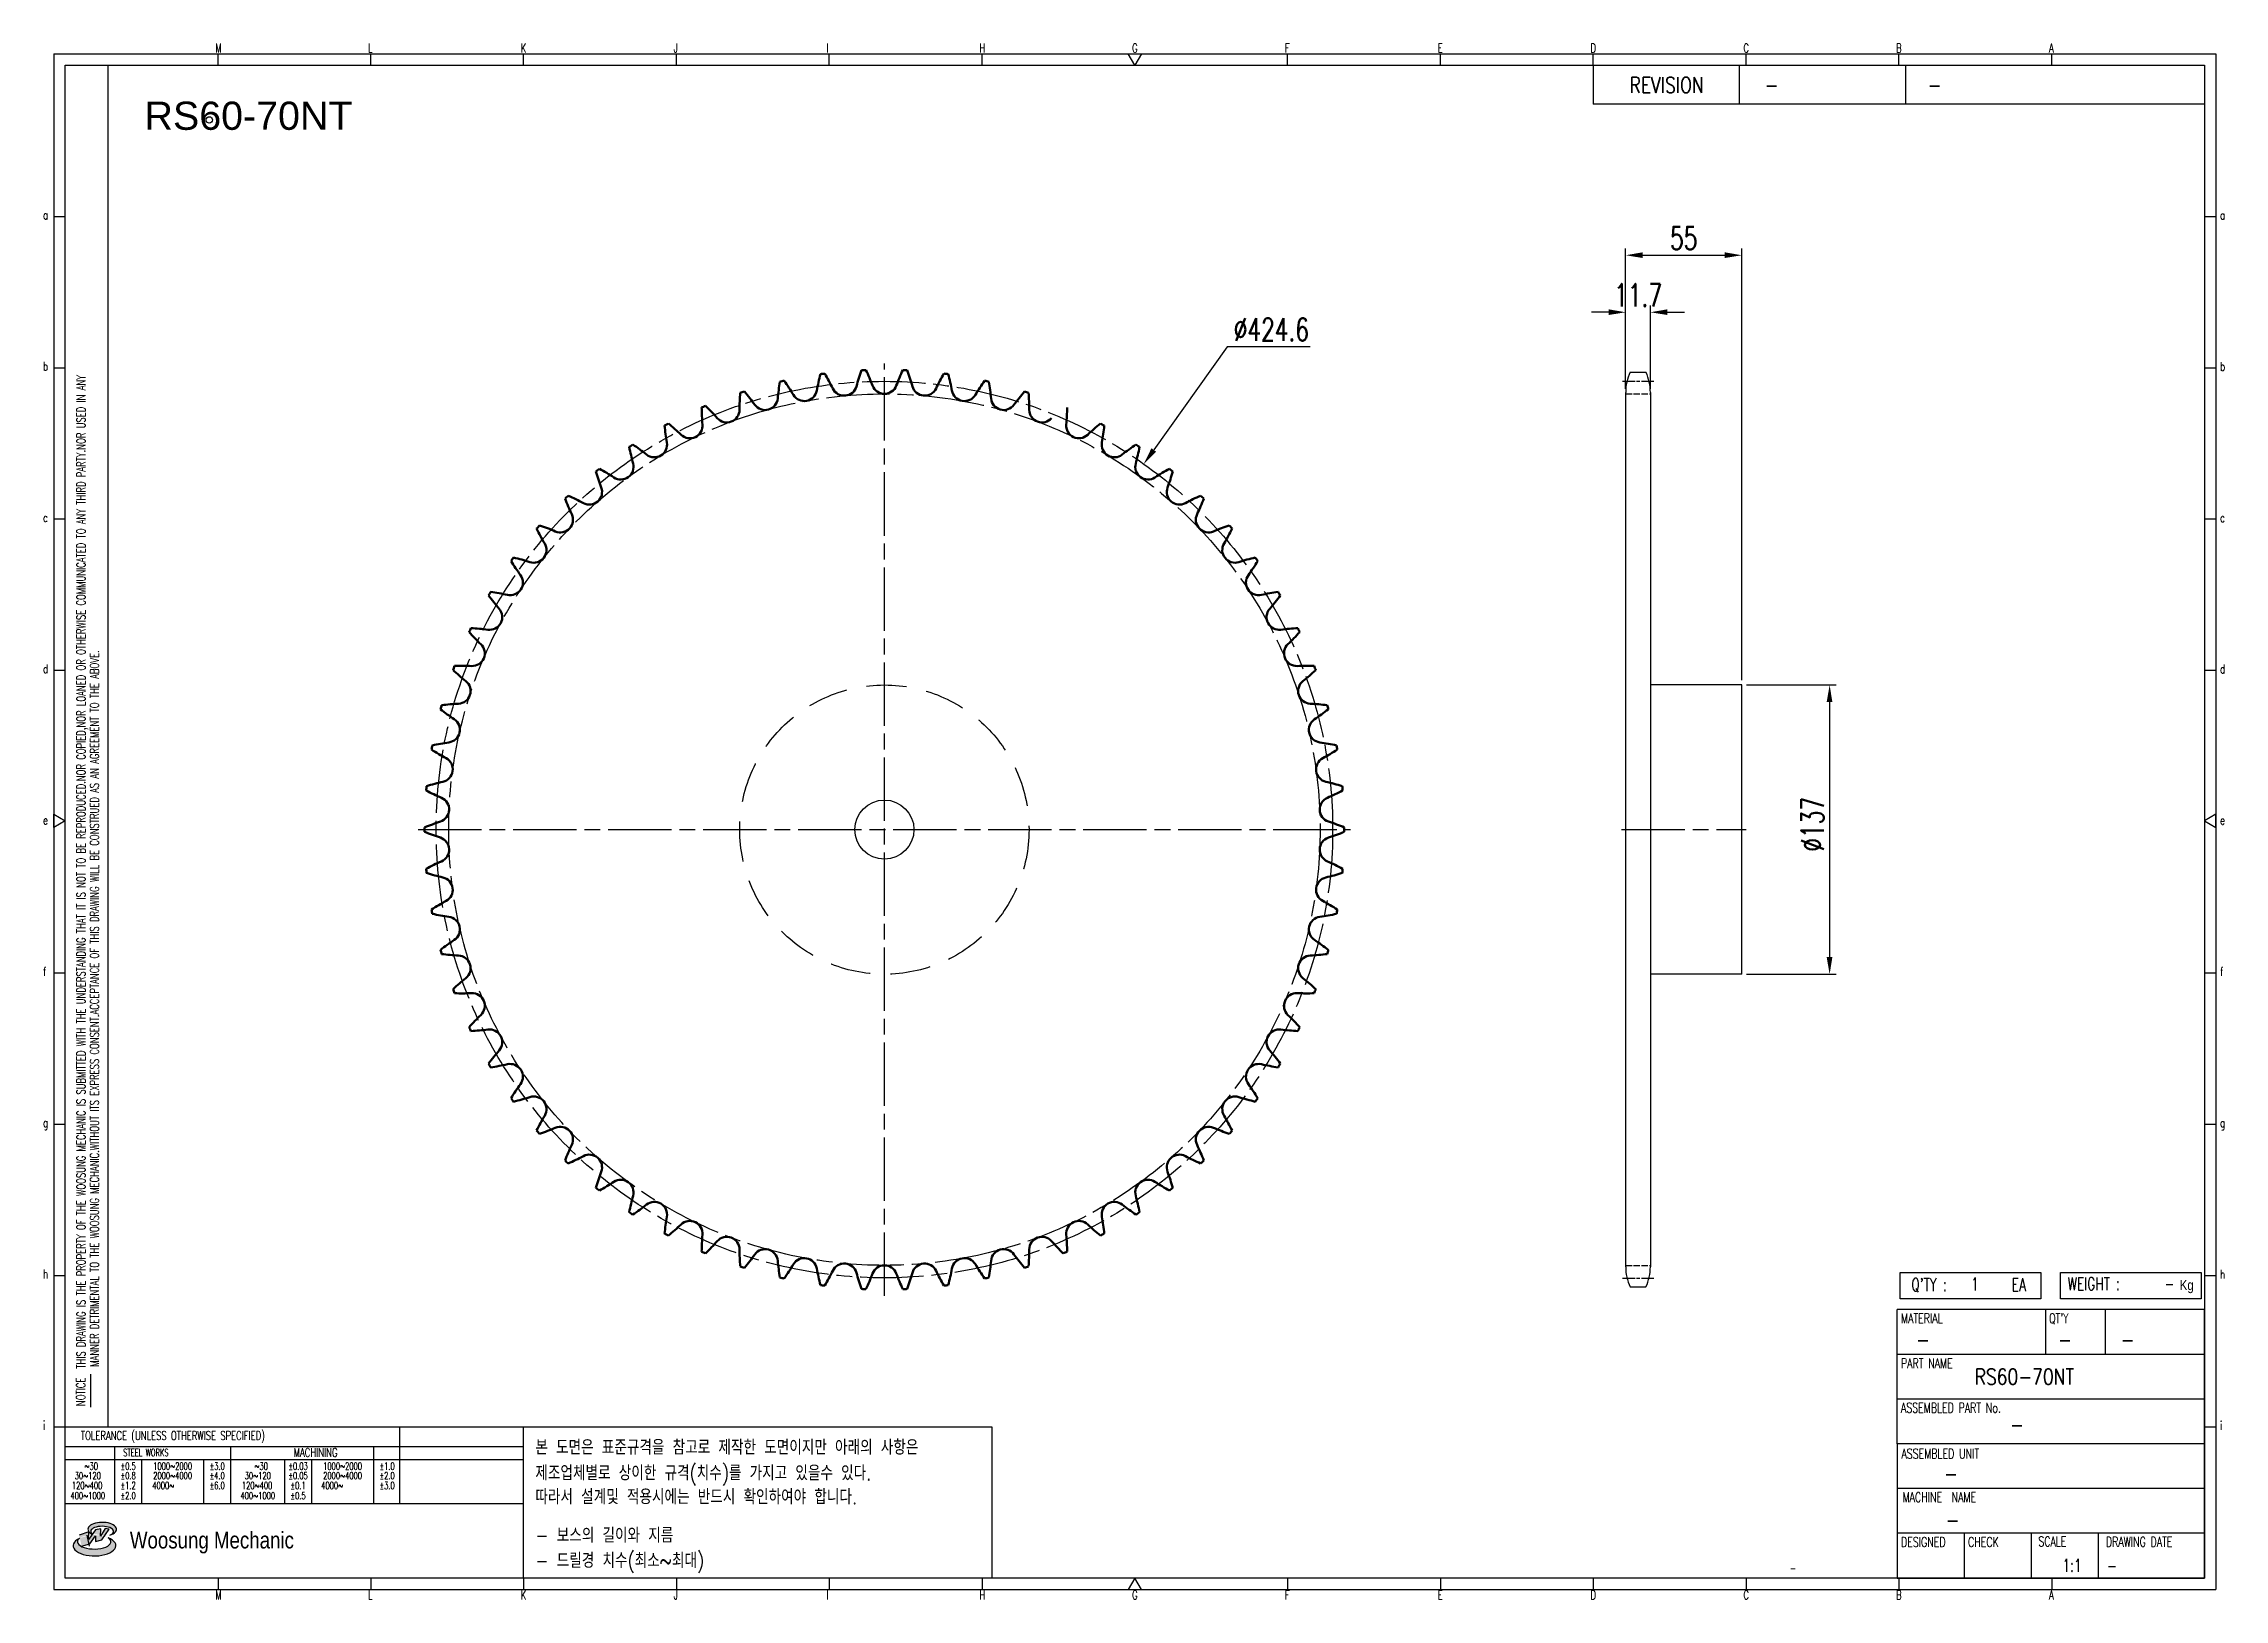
# Model space of a CAD drawing. Header units: millimetres. Extents: x 24038 to 25071, y 27 to 764.
import ezdxf
from ezdxf.enums import TextEntityAlignment as Align

# ---------------------------------------------------------------- set-up
doc = ezdxf.new("R2010")
doc.units = ezdxf.units.MM
for name, pattern in [('AM_ISO02W050', [7.5, 6, -1.5]), ('AM_ISO02W050x2', [3.75, 3, -0.75]), ('AM_ISO08W050', [18, 12, -1.5, 3, -1.5]), ('AM_ISO08W050x2', [9, 6, -0.75, 1.5, -0.75]), ('HIDDEN', [9.525, 6.35, -3.175])]:
    doc.linetypes.add(name, pattern=pattern)
for name, color, linetype, lineweight in [('AM_0N', 7, 'Continuous', 50), ('AM_3N', 6, 'AM_ISO02W050', 25), ('AM_7', 4, 'AM_ISO08W050', 25), ('AM_7N', 4, 'AM_ISO08W050', 25)]:
    doc.layers.add(name, color=color, linetype=linetype, lineweight=lineweight)
for name, color, linetype in [('HL', 2, 'HIDDEN'), ('S-DIM', 7, 'Continuous'), ('TITLE', 7, 'Continuous'), ('도면레이아웃', 7, 'Continuous')]:
    doc.layers.add(name, color=color, linetype=linetype)
doc.styles.add('HAN', font='ROMANS.shx', dxfattribs={"width": 0.7, "bigfont": 'whgtxt.shx'})
doc.styles.add('HKD_ST2', font='romans.shx', dxfattribs={"width": 0.7, "height": 4, "bigfont": '@extfont2.shx'})
doc.styles.add('HSG', font='SIMPLEX.shx', dxfattribs={"width": 0.7, "bigfont": 'HSG.shx'})
doc.styles.add('ROMANS', font='romans.shx', dxfattribs={"width": 0.7, "bigfont": 'whgtxt.shx'})
doc.styles.add('SLDTEXTSTYLE4', font='arial.ttf', dxfattribs={"width": 0.8})
doc.styles.get("Standard").update_dxf_attribs({"font": 'arial.ttf'})
doc.dimstyles.new('APP23', dxfattribs={"dimscale": 4.5, "dimtxt": 2.4, "dimasz": 1.8, "dimexe": 0.7, "dimexo": 0.5, "dimgap": 0.6, "dimtad": 1, "dimtoh": 1, "dimdec": 1, "dimrnd": 0.01, "dimzin": 9, "dimdsep": 46, "dimtxsty": 'HSG', "dimcen": 0, "dimclrd": 1, "dimclre": 1, "dimclrt": 256, "dimazin": 2, "dimtp": 1, "dimtm": 1, "dimtfac": 0.5, "dimtdec": 1, "dimtix": 1, "dimtofl": 0, "dimtmove": 0, "dimatfit": 3, "dimfxl": 0, "dimtvp": 1, "dimtolj": 2, "dimlwd": -1, "dimlwe": -1, "dimarcsym": 0})

# ---------------------------------------------------------------- blocks, each defined once
blk = doc.blocks.new('SUYWSHJH')
at = {"layer": '도면레이아웃'}
h = blk.add_hatch(color=10, dxfattribs=at)
h.paths.add_polyline_path([(1.544, 35.177), (1.554, 34.966), (1.779, 35.034), (2.054, 35.422), (1.908, 35.446), (1.728, 35.167), (1.741, 35.439), (1.547, 35.405), (1.292, 35.041), (1.295, 35.33), (0.943, 35.208), (1.03, 34.8), (1.336, 34.885)])
edge = h.paths.add_edge_path()
edge.add_ellipse((1.795, 35.421), major_axis=(-0.53, 0), ratio=0.487785, start_angle=122.36065, end_angle=403.39574)
edge.add_line((1.411, 35.244), (1.419, 35.261))
edge.add_ellipse((1.798, 35.344), major_axis=(-0.423, 0), ratio=0.444396, start_angle=131.58977, end_angle=386.19408, ccw=False)
edge = h.paths.add_edge_path()
edge.add_ellipse((1.512, 34.815), major_axis=(-0.793, 0), ratio=0.480113, start_angle=314.67633, end_angle=590.85213)
edge.add_ellipse((1.501, 34.958), major_axis=(-0.62, 0), ratio=0.43311, start_angle=331.7024, end_angle=574.42495, ccw=False)
for p, q in [((0, 90.118), (80.15, 90.118)), ((0, 90.118), (0, 33.191)), ((6.089, 89.693), (6.089, 90.118)), ((11.753, 89.693), (11.753, 90.118)), ((17.418, 89.693), (17.418, 90.118)), ((23.082, 89.693), (23.082, 90.118)), ((28.746, 89.693), (28.746, 90.118)), ((34.411, 89.693), (34.411, 90.118)), ((45.739, 89.693), (45.739, 90.118)), ((51.404, 89.693), (51.404, 90.118)), ((57.068, 89.693), (57.068, 90.118)), ((62.732, 89.693), (62.732, 90.118)), ((68.397, 89.693), (68.397, 90.118)), ((74.061, 89.693), (74.061, 90.118)), ((80.15, 90.118), (80.15, 33.191)), ((0, 84.085), (0.425, 84.085)), ((79.725, 84.085), (80.15, 84.085)), ((0, 78.478), (0.425, 78.478)), ((79.725, 78.478), (80.15, 78.478)), ((0, 72.87), (0.425, 72.87)), ((79.725, 72.87), (80.15, 72.87)), ((0, 67.262), (0.425, 67.262)), ((79.725, 67.262), (80.15, 67.262)), ((0, 56.047), (0.425, 56.047)), ((79.725, 56.047), (80.15, 56.047)), ((0, 50.439), (0.425, 50.439)), ((79.725, 50.439), (80.15, 50.439)), ((0, 44.832), (0.425, 44.832)), ((79.725, 44.832), (80.15, 44.832)), ((1.377, 39.947), (1.377, 41.174)), ((0, 39.224), (0.425, 39.224)), ((79.725, 39.224), (80.15, 39.224)), ((0, 33.191), (80.15, 33.191)), ((6.089, 33.616), (6.089, 33.191)), ((11.753, 33.616), (11.753, 33.191)), ((17.418, 33.616), (17.418, 33.191)), ((23.082, 33.616), (23.082, 33.191)), ((28.746, 33.616), (28.746, 33.191)), ((34.411, 33.616), (34.411, 33.191)), ((45.739, 33.616), (45.739, 33.191)), ((51.404, 33.616), (51.404, 33.191)), ((57.068, 33.616), (57.068, 33.191)), ((62.732, 33.616), (62.732, 33.191)), ((68.397, 33.616), (68.397, 33.191)), ((74.061, 33.616), (74.061, 33.191))]:
    blk.add_line(p, q)
at = {"color": 2}
for p, q in [((2.017, 39.224), (2.017, 89.693)), ((0.425, 39.224), (17.418, 39.224)), ((12.816, 39.224), (12.816, 36.382)), ((17.418, 33.616), (17.418, 39.224)), ((0.425, 38.487), (17.418, 38.487)), ((0.425, 38.012), (17.418, 38.012)), ((2.257, 38.487), (2.257, 36.382)), ((3.257, 38.012), (3.257, 36.382)), ((5.557, 38.012), (5.557, 36.382)), ((6.557, 38.5), (6.557, 36.382)), ((8.557, 38.012), (8.557, 36.382)), ((9.557, 38.026), (9.557, 36.382)), ((11.857, 38.487), (11.857, 36.382)), ((0.425, 36.382), (17.418, 36.382))]:
    blk.add_line(p, q, dxfattribs=at)
at = {"color": 6, "ltscale": 0.5}
for p, q in [((57.068, 89.693), (57.068, 88.246)), ((62.47, 89.693), (62.47, 88.246)), ((68.635, 89.693), (68.635, 88.246)), ((79.725, 88.246), (57.068, 88.246)), ((68.336, 38.59), (68.336, 43.563)), ((79.725, 43.563), (68.336, 43.563)), ((73.827, 43.563), (73.827, 41.905)), ((76.037, 43.563), (76.037, 41.905)), ((79.725, 38.59), (79.725, 43.563)), ((79.725, 41.905), (68.336, 41.905)), ((79.725, 40.248), (68.336, 40.248)), ((68.336, 38.59), (68.336, 33.616)), ((79.725, 38.59), (68.336, 38.59)), ((79.725, 33.616), (79.725, 38.59)), ((79.725, 36.932), (68.336, 36.932)), ((79.725, 35.274), (68.336, 35.274)), ((70.822, 33.616), (70.822, 35.274)), ((73.309, 33.616), (73.309, 35.274)), ((75.796, 33.616), (75.796, 35.274)), ((68.336, 33.616), (79.725, 33.616))]:
    blk.add_line(p, q, dxfattribs=at)
for points in [[(40.075, 89.693), (39.83, 90.118), (40.32, 90.118)], [(0.425, 89.693), (79.725, 89.693), (79.725, 33.616), (0.425, 33.616)], [(0.425, 61.679), (0, 61.433), (0, 61.924)], [(79.725, 61.679), (80.15, 61.433), (80.15, 61.924)], [(40.075, 33.616), (39.83, 33.191), (40.32, 33.191)]]:
    blk.add_lwpolyline(points, close=True)
at = {"layer": 'TITLE', "color": 20}
for p, q in [((68.449, 43.961), (68.449, 44.936)), ((68.449, 44.936), (73.654, 44.936)), ((73.654, 44.936), (73.654, 43.961)), ((74.39, 43.961), (74.39, 44.936)), ((74.39, 44.936), (79.595, 44.936)), ((79.595, 44.936), (79.595, 43.961)), ((73.654, 43.961), (68.449, 43.961)), ((79.595, 43.961), (74.39, 43.961))]:
    blk.add_line(p, q, dxfattribs=at)
at = {"layer": '도면레이아웃'}
for p, q in [((1.295, 35.33), (0.943, 35.208)), ((1.03, 34.8), (1.336, 34.885)), ((1.224, 35.208), (1.311, 34.8)), ((1.224, 35.208), (1.224, 35.208)), ((1.547, 35.405), (1.292, 35.041)), ((1.292, 35.041), (1.295, 35.33)), ((1.336, 34.885), (1.544, 35.177)), ((1.419, 35.261), (1.411, 35.244)), ((1.544, 35.177), (1.554, 34.966)), ((1.741, 35.439), (1.547, 35.405)), ((1.554, 34.966), (1.779, 35.034)), ((1.908, 35.446), (1.728, 35.167)), ((1.728, 35.167), (1.741, 35.439)), ((1.779, 35.034), (2.054, 35.422)), ((2.054, 35.422), (1.908, 35.446))]:
    blk.add_line(p, q, dxfattribs=at)
for centre, major_axis, ratio, start_param, end_param in [((1.795, 35.421), (-0.53, 0), 0.487785, 2.135596, 7.040584), ((1.512, 34.815), (-0.793, 0), 0.480113, 5.492138, 10.312315), ((1.501, 34.958), (-0.62, 0), 0.43311, 5.789299, 10.025607), ((1.798, 35.344), (-0.423, 0), 0.444396, 2.296675, 6.740358)]:
    blk.add_ellipse(centre, major_axis=major_axis, ratio=ratio, start_param=start_param, end_param=end_param, dxfattribs=at)
at = {"color": 4, "style": 'HKD_ST2', "width": 0.7}
for s, p in [('M', (5.988, 90.164)), ('L', (11.652, 90.164)), ('K', (17.316, 90.164)), ('J', (22.981, 90.164)), ('I', (28.645, 90.164)), ('H', (34.309, 90.164)), ('G', (39.974, 90.164)), ('F', (45.638, 90.164)), ('E', (51.302, 90.164)), ('D', (56.967, 90.164)), ('C', (62.631, 90.164)), ('B', (68.295, 90.164)), ('A', (73.96, 90.164)), ('a', (-0.395, 83.976)), ('a', (80.305, 83.97)), ('b', (-0.395, 78.368)), ('b', (80.305, 78.362)), ('c', (-0.395, 72.76)), ('c', (80.305, 72.754)), ('d', (-0.395, 67.153)), ('d', (80.305, 67.147)), ('e', (-0.395, 61.545)), ('e', (80.305, 61.539)), ('f', (-0.395, 55.937)), ('f', (80.305, 55.931)), ('g', (-0.395, 50.33)), ('g', (80.305, 50.324)), ('h', (-0.395, 44.722)), ('h', (80.305, 44.716)), ('i', (-0.395, 39.114)), ('i', (80.305, 39.108)), ('M', (5.988, 32.824)), ('L', (11.652, 32.824)), ('K', (17.316, 32.824)), ('J', (22.981, 32.824)), ('I', (28.645, 32.824)), ('H', (34.309, 32.824)), ('G', (39.974, 32.824)), ('F', (45.638, 32.824)), ('E', (51.302, 32.824)), ('D', (56.967, 32.824)), ('C', (62.631, 32.824)), ('B', (68.295, 32.824)), ('A', (73.96, 32.824))]:
    blk.add_text(s, height=0.326, dxfattribs=at).set_placement(p)
for s, height, style, width, p in [('REVISION', 0.5806, 'HAN', 0.8, (58.415, 88.664)), ('-', 0.581, 'HAN', 0.8, (63.426, 88.664)), ('-', 0.581, 'HAN', 0.8, (69.468, 88.664)), ("Q'TY : ", 0.4746, 'HKD_ST2', 0.7, (68.857, 44.253)), ('1', 0.475, 'HKD_ST2', 0.7, (71.071, 44.275)), ('EA', 0.4746, 'HKD_ST2', 0.7, (72.578, 44.253)), ('WEIGHT : ', 0.4746, 'HKD_ST2', 0.7, (74.65, 44.286)), ('-', 0.581, 'HAN', 0.8, (69.029, 42.157)), ('-', 0.581, 'HAN', 0.8, (74.289, 42.157)), ('-', 0.581, 'HAN', 0.8, (76.623, 42.157)), ('-', 0.581, 'HAN', 0.8, (72.515, 39.013)), ('-', 0.581, 'HAN', 0.8, (70.067, 37.189)), ('-', 0.581, 'HAN', 0.8, (70.126, 35.48)), ('1:1', 0.4746, 'HKD_ST2', 0.7, (74.458, 33.848)), ('-', 0.475, 'HKD_ST2', 0.7, (76.112, 33.837))]:
    blk.add_text(s, height=height, dxfattribs=dict(style=style, width=width)).set_placement(p)
at = {"color": 6, "style": 'HKD_ST2', "width": 0.7}
for s, p in [(' THIS DRAWING IS THE PROPERTY OF THE WOOSUNG MECHANIC IS SUBMITTED WITH THE UNDERSTANDING THAT IT IS NOT TO BE REPRODUCED.NOR COPIED,NOR LOANED OR OTHERWISE COMMUNICATED TO ANY THIRD PARTY.NOR USED IN ANY', (1.173, 41.217)), ('MANNER DETRIMENTAL TO THE WOOSUNG MECHANIC.WITHOUT ITS EXPRESS CONSENT.ACCEPTANCE OF THIS DRAWING WILL BE CONSTRUED AS AN AGREEMENT TO THE ABOVE.', (1.672, 41.447))]:
    blk.add_text(s, height=0.326266, rotation=90, dxfattribs=at).set_placement(p)
at = {"style": 'HKD_ST2', "width": 0.7}
blk.add_text('-', height=0.475, dxfattribs=at).set_placement((78.613, 44.286), align=Align.RIGHT)
at = {"color": 4, "style": 'HKD_ST2', "width": 0.7}
for s, height, p in [('MATERIAL', 0.3651, (68.474, 43.425)), ("QT'Y", 0.3651, (73.965, 43.425)), ('PART NAME', 0.3651, (68.474, 41.756)), ('ASSEMBLED PART No.', 0.36511, (68.474, 40.109)), ('ASSEMBLED UNIT', 0.36511, (68.49, 38.408)), ('MACHINE  NAME', 0.36511, (68.532, 36.794)), ('DESIGNED', 0.3651, (68.474, 35.136)), ('CHECK', 0.3651, (70.961, 35.136)), ('SCALE', 0.3651, (73.566, 35.153)), ('DRAWING DATE', 0.36511, (76.071, 35.141))]:
    blk.add_text(s, height=height, dxfattribs=at).set_placement(p, align=Align.TOP_LEFT)
at = {"style": 'HKD_ST2', "width": 0.7}
blk.add_text('NOTICE', height=0.3263, rotation=90, dxfattribs=at).set_placement((1.163, 39.988))
for s, height, style, width, p in [('TOLERANCE (UNLESS OTHERWISE SPECIFIED)', 0.32627, 'HKD_ST2', 0.7, (4.417, 38.896)), ('-', 0.326, 'ROMANS', 0.65, (64.469, 33.975))]:
    blk.add_text(s, height=height, dxfattribs=dict(style=style, width=width)).set_placement(p, align=Align.MIDDLE_CENTER)
at = {"color": 4, "style": 'HKD_ST2', "width": 0.7}
for s, height, p in [('STEEL WORKS', 0.26101, (3.416, 38.268)), ('MACHINING', 0.3263, (9.707, 38.27)), ('%%P0.5', 0.261, (2.757, 37.762)), ('%%P0.8', 0.261, (2.757, 37.411)), ('%%P3.0', 0.261, (6.057, 37.762)), ('%%P4.0', 0.261, (6.057, 37.411)), ('%%P0.03', 0.261, (9.057, 37.762)), ('%%P0.05', 0.261, (9.057, 37.411)), ('%%P1.0', 0.261, (12.357, 37.762)), ('%%P2.0', 0.261, (12.357, 37.411)), ('%%P1.2', 0.261, (2.757, 37.045)), ('%%P2.0', 0.261, (2.757, 36.67)), ('%%P6.0', 0.261, (6.057, 37.045)), ('%%P0.1', 0.261, (9.057, 37.045)), ('%%P0.5', 0.261, (9.057, 36.67)), ('%%P3.0', 0.261, (12.357, 37.045))]:
    blk.add_text(s, height=height, dxfattribs=at).set_placement(p, align=Align.MIDDLE)
for s, height, p in [('30%%126120', 0.261, (1.263, 37.411)), ('%%12630', 0.261, (1.389, 37.762)), ('2000%%1264000', 0.26101, (4.407, 37.411)), ('1000%%1262000', 0.26101, (4.407, 37.762)), ('30%%126120', 0.261, (7.563, 37.411)), ('%%12630', 0.261, (7.689, 37.762)), ('2000%%1264000', 0.26101, (10.707, 37.411)), ('1000%%1262000', 0.26101, (10.707, 37.762)), ('400%%1261000', 0.26101, (1.263, 36.67)), ('120%%126400', 0.26101, (1.237, 37.045)), ('4000%%126', 0.261, (4.061, 37.045)), ('400%%1261000', 0.26101, (7.563, 36.67)), ('120%%126400', 0.26101, (7.537, 37.045)), ('4000%%126', 0.261, (10.321, 37.045))]:
    blk.add_text(s, height=height, dxfattribs=at).set_placement(p, align=Align.MIDDLE_CENTER)
at = {"color": 1, "style": 'SLDTEXTSTYLE4', "width": 0.8}
blk.add_text('Woosung Mechanic', height=0.61957, dxfattribs=at).set_placement((2.822, 34.711))
at = {"layer": 'TITLE', "width": 0.8}
blk.add_text('Kg', height=0.3789, dxfattribs=at).set_placement((78.807, 44.286))
blk = doc.blocks.new('*D2')
at = {"layer": 'Defpoints', "color": 0, "transparency": 16777216}
for p in [(24799, 636.5), (24787.3, 597.9), (24799, 597.9)]:
    blk.add_point(p, dxfattribs=at)
at = {"layer": 'S-DIM', "color": 1, "transparency": 16777216}
for p, q in [((24779.2, 636.5), (24771.1, 636.5)), ((24787.3, 600.2), (24787.3, 639.7)), ((24799, 600.2), (24799, 639.7)), ((24807.1, 636.5), (24815.2, 636.5))]:
    blk.add_line(p, q, dxfattribs=at)
for points in [[(24779.2, 637.9), (24779.2, 635.2), (24787.3, 636.5)], [(24807.1, 637.9), (24807.1, 635.2), (24799, 636.5)]]:
    blk.add_solid(points, dxfattribs=at)
at = {"layer": 'S-DIM', "transparency": 16777216, "insert": (24793.2, 644.6), "char_height": 10.8, "attachment_point": 5, "style": 'HSG'}
blk.add_mtext('\\A2;11.7', dxfattribs=at)
blk = doc.blocks.new('*D3')
at = {"layer": 'Defpoints', "color": 0, "transparency": 16777216}
for p in [(24842.3, 663.5), (24787.3, 597.9), (24842.3, 460)]:
    blk.add_point(p, dxfattribs=at)
at = {"layer": 'S-DIM', "color": 1, "transparency": 16777216}
for p, q in [((24787.3, 600.2), (24787.3, 666.7)), ((24795.4, 663.5), (24834.2, 663.5)), ((24842.3, 462.3), (24842.3, 666.7))]:
    blk.add_line(p, q, dxfattribs=at)
for points in [[(24795.4, 664.9), (24795.4, 662.2), (24787.3, 663.5)], [(24834.2, 664.9), (24834.2, 662.2), (24842.3, 663.5)]]:
    blk.add_solid(points, dxfattribs=at)
at = {"layer": 'S-DIM', "transparency": 16777216, "insert": (24814.8, 671.6), "char_height": 10.8, "attachment_point": 5, "style": 'HSG'}
blk.add_mtext('\\A2;55', dxfattribs=at)
blk = doc.blocks.new('*D4')
at = {"layer": 'Defpoints', "color": 0, "transparency": 16777216}
for p in [(24842.3, 460), (24842.3, 323), (24883.9, 323)]:
    blk.add_point(p, dxfattribs=at)
at = {"layer": 'S-DIM', "color": 1, "transparency": 16777216}
for p, q in [((24844.6, 460), (24887, 460)), ((24883.9, 451.9), (24883.9, 331.1)), ((24844.6, 323), (24887, 323))]:
    blk.add_line(p, q, dxfattribs=at)
for points in [[(24882.5, 451.9), (24885.2, 451.9), (24883.9, 460)], [(24882.5, 331.1), (24885.2, 331.1), (24883.9, 323)]]:
    blk.add_solid(points, dxfattribs=at)
at = {"layer": 'S-DIM', "transparency": 16777216, "insert": (24875.8, 394), "char_height": 10.8, "attachment_point": 5, "rotation": 90, "style": 'HSG'}
blk.add_mtext('\\A2;%%c137', dxfattribs=at)
blk = doc.blocks.new('*D5')
at = {"layer": 'Defpoints', "color": 0, "transparency": 16777216}
for p in [(24559.1, 564.7), (24313.4, 218.3)]:
    blk.add_point(p, dxfattribs=at)
at = {"layer": 'S-DIM', "color": 1, "transparency": 16777216}
for p, q in [((24598.5, 620.2), (24563.8, 571.3)), ((24637.9, 620.2), (24598.5, 620.2))]:
    blk.add_line(p, q, dxfattribs=at)
blk.add_solid([(24562.7, 572.1), (24564.9, 570.5), (24559.1, 564.7)], dxfattribs=at)
at = {"layer": 'S-DIM', "transparency": 16777216, "insert": (24619.5, 628.3), "char_height": 10.8, "attachment_point": 5, "style": 'HSG'}
blk.add_mtext('\\A2;∅424.6', dxfattribs=at)

msp = doc.modelspace()

# ---------------------------------------------------------------- linework, layer by layer
for p, q in [((24789.39, 608.08), (24796.92, 608.08)), ((24787.31, 184.43), (24787.31, 598.58)), ((24799.01, 598.58), (24799.01, 184.43)), ((24842.31, 460), (24799.01, 460)), ((24842.31, 323), (24842.31, 460)), ((24842.31, 323), (24799.01, 323)), ((24789.39, 174.93), (24796.92, 174.93))]:
    msp.add_line(p, q)
at = {"color": 4}
msp.add_lwpolyline([(24265.38, 108.73), (24487.18, 108.73), (24487.18, 37.08), (24265.38, 37.08)], close=True, dxfattribs=at)
for centre, radius in [((24116.51, 727.56), 1.54), ((24436.24, 391.5), 14)]:
    msp.add_circle(centre, radius)
for centre, start, end in [((24810.01, 598.58), 155.25994, 180), ((24776.31, 598.58), 0, 24.74006), ((24810.01, 184.43), 180, 204.74006), ((24776.31, 184.43), 335.25994, 0)]:
    msp.add_arc(centre, 22.7, start, end)
at = {"layer": 'AM_0N'}
for centre, radius, start, end in [((24488.21, 586.32), 102.9, 170.32077, 174.78571), ((24436.24, 391.5), 217.81, 102.58673, 103.12755), ((24304.89, 544.48), 102.9, 30.92857, 35.39351), ((24398.32, 600.46), 6.01, 210.92857, 349.64286), ((24505.47, 580.87), 102.9, 165.17792, 169.64286), ((24436.24, 391.5), 217.81, 97.44388, 97.9847), ((24319.14, 555.63), 102.9, 25.78571, 30.25066), ((24417.21, 603.01), 6.01, 205.78571, 344.5), ((24522.16, 573.91), 102.9, 160.03506, 164.5), ((24436.24, 391.5), 217.81, 92.30102, 92.84184), ((24334.32, 565.47), 102.9, 20.64286, 25.1078), ((24436.24, 603.87), 6.01, 200.64286, 339.35714), ((24538.17, 565.47), 102.9, 154.8922, 159.35714), ((24436.24, 391.5), 217.81, 87.15816, 87.69898), ((24350.32, 573.91), 102.9, 15.5, 19.96494), ((24455.28, 603.01), 6.01, 195.5, 334.21429), ((24553.35, 555.63), 102.9, 149.74934, 154.21429), ((24436.24, 391.5), 217.81, 82.0153, 82.55612), ((24367.02, 580.87), 102.9, 10.35714, 14.82208), ((24474.16, 600.46), 6.01, 190.35714, 329.07143), ((24567.59, 544.48), 102.9, 144.60649, 149.07143), ((24436.24, 391.5), 217.81, 76.87245, 77.41327), ((24384.27, 586.32), 102.9, 5.21429, 9.67923), ((24436.24, 391.5), 217.81, 112.87245, 113.41327), ((24452.59, 592.47), 102.9, 180.60649, 185.07143), ((24279.69, 518.56), 102.9, 41.21429, 45.67923), ((24361.62, 590.33), 6.01, 221.21429, 359.92857), ((24470.54, 590.19), 102.9, 175.46363, 179.92857), ((24436.24, 391.5), 217.81, 107.72959, 108.27041), ((24291.71, 532.09), 102.9, 36.07143, 40.53637), ((24379.75, 596.22), 6.01, 216.07143, 354.78571), ((24492.74, 596.22), 6.01, 185.21429, 323.92857), ((24580.78, 532.09), 102.9, 139.46363, 143.92857), ((24436.24, 391.5), 217.81, 71.72959, 72.27041), ((24401.95, 590.19), 102.9, 0.07143, 4.53637), ((24510.86, 590.33), 6.01, 180.07143, 318.78571), ((24419.89, 592.47), 102.9, 354.92857, 359.39351), ((24436.24, 391.5), 217.81, 118.0153, 118.55612), ((24434.51, 593.12), 102.9, 185.74934, 190.21429), ((24268.93, 504.02), 102.9, 46.35714, 50.82208), ((24344.1, 582.84), 6.01, 226.35714, 5.07143), ((24528.38, 582.84), 6.01, 174.92857, 313.64286), ((24603.55, 504.02), 102.9, 129.17792, 133.64286), ((24436.24, 391.5), 217.81, 61.44388, 61.9847), ((24437.97, 593.12), 102.9, 349.78571, 354.25066), ((24436.24, 391.5), 217.81, 123.15816, 123.69898), ((24416.45, 592.16), 102.9, 190.8922, 195.35714), ((24259.52, 488.57), 102.9, 51.5, 55.96494), ((24327.32, 573.81), 6.01, 231.5, 10.21429), ((24545.16, 573.81), 6.01, 169.78571, 308.5), ((24612.97, 488.57), 102.9, 124.03506, 128.5), ((24456.04, 592.16), 102.9, 344.64286, 349.1078), ((24436.24, 391.5), 217.81, 56.30102, 56.84184), ((24436.24, 391.5), 217.81, 128.30102, 128.84184), ((24398.54, 589.57), 102.9, 196.03506, 200.5), ((24251.53, 472.34), 102.9, 56.64286, 61.1078), ((24311.42, 563.31), 6.01, 236.64286, 15.35714), ((24561.07, 563.31), 6.01, 164.64286, 303.35714), ((24620.96, 472.34), 102.9, 118.8922, 123.35714), ((24473.95, 589.57), 102.9, 339.5, 343.96494), ((24436.24, 391.5), 217.81, 51.15816, 51.69898), ((24436.24, 391.5), 217.81, 133.44388, 133.9847), ((24380.94, 585.4), 102.9, 201.17792, 205.64286), ((24245.03, 455.45), 102.9, 61.78571, 66.25066), ((24296.52, 551.43), 6.01, 241.78571, 20.5), ((24575.97, 551.43), 6.01, 159.5, 298.21429), ((24627.46, 455.45), 102.9, 113.74934, 118.21429), ((24491.55, 585.4), 102.9, 334.35714, 338.82208), ((24436.24, 391.5), 217.81, 46.0153, 46.55612), ((24282.75, 538.26), 6.01, 246.92857, 25.64286), ((24589.74, 538.26), 6.01, 154.35714, 293.07143), ((24270.21, 523.91), 6.01, 252.07143, 30.78571), ((24436.24, 391.5), 217.81, 138.58673, 139.12755), ((24363.78, 579.66), 102.9, 206.32077, 210.78571), ((24240.07, 438.06), 102.9, 66.92857, 71.39351), ((24632.42, 438.06), 102.9, 108.60649, 113.07143), ((24602.28, 523.91), 6.01, 149.21429, 287.92857), ((24508.71, 579.66), 102.9, 329.21429, 333.67923), ((24436.24, 391.5), 217.81, 40.87245, 41.41327), ((24436.24, 391.5), 217.81, 143.72959, 144.27041), ((24347.21, 572.41), 102.9, 211.46363, 215.92857), ((24236.68, 420.28), 102.9, 72.07143, 76.53637), ((24635.8, 420.28), 102.9, 103.46363, 107.92857), ((24525.28, 572.41), 102.9, 324.07143, 328.53637), ((24436.24, 391.5), 217.81, 35.72959, 36.27041), ((24259.01, 508.5), 6.01, 257.21429, 35.92857), ((24613.48, 508.5), 6.01, 144.07143, 282.78571), ((24249.24, 492.14), 6.01, 262.35714, 41.07143), ((24436.24, 391.5), 217.81, 148.87245, 149.41327), ((24331.35, 563.7), 102.9, 216.60649, 221.07143), ((24234.91, 402.28), 102.9, 77.21429, 81.67923), ((24637.58, 402.28), 102.9, 98.32077, 102.78571), ((24623.25, 492.14), 6.01, 138.92857, 277.64286), ((24541.14, 563.7), 102.9, 318.92857, 323.39351), ((24436.24, 391.5), 217.81, 30.58673, 31.12755), ((24436.24, 391.5), 217.81, 154.0153, 154.55612), ((24234.75, 384.19), 102.9, 82.35714, 86.82208), ((24637.74, 384.19), 102.9, 93.17792, 97.64286), ((24436.24, 391.5), 217.81, 25.44388, 25.9847), ((24316.33, 553.6), 102.9, 221.74934, 226.21429), ((24240.97, 474.97), 6.01, 267.5, 46.21429), ((24631.52, 474.97), 6.01, 133.78571, 272.5), ((24556.15, 553.6), 102.9, 313.78571, 318.25066), ((24436.24, 391.5), 217.81, 159.15816, 159.69898), ((24302.29, 542.2), 102.9, 226.8922, 231.35714), ((24236.22, 366.16), 102.9, 87.5, 91.96494), ((24636.27, 366.16), 102.9, 88.03506, 92.5), ((24570.2, 542.2), 102.9, 308.64286, 313.1078), ((24436.24, 391.5), 217.81, 20.30102, 20.84184), ((24234.27, 457.13), 6.01, 272.64286, 51.35714), ((24638.21, 457.13), 6.01, 128.64286, 267.35714), ((24436.24, 391.5), 217.81, 164.30102, 164.84184), ((24289.32, 529.58), 102.9, 232.03506, 236.5), ((24239.3, 348.33), 102.9, 92.64286, 97.1078), ((24633.19, 348.33), 102.9, 82.8922, 87.35714), ((24583.17, 529.58), 102.9, 303.5, 307.96494), ((24436.24, 391.5), 217.81, 15.15816, 15.69898), ((24229.2, 438.76), 6.01, 277.78571, 56.5), ((24643.28, 438.76), 6.01, 123.5, 262.21429), ((24436.24, 391.5), 217.81, 169.44388, 169.9847), ((24277.53, 515.86), 102.9, 237.17792, 241.64286), ((24243.96, 330.85), 102.9, 97.78571, 102.25066), ((24225.8, 420.01), 6.01, 282.92857, 61.64286), ((24646.68, 420.01), 6.01, 118.35714, 257.07143), ((24628.53, 330.85), 102.9, 77.74934, 82.21429), ((24594.95, 515.86), 102.9, 298.35714, 302.82208), ((24436.24, 391.5), 217.81, 10.0153, 10.55612), ((24250.17, 313.86), 102.9, 102.92857, 107.39351), ((24622.32, 313.86), 102.9, 72.60649, 77.07143), ((24436.24, 391.5), 217.81, 174.58673, 175.12755), ((24267.02, 501.13), 102.9, 242.32077, 246.78571), ((24224.09, 401.03), 6.01, 288.07143, 66.78571), ((24648.39, 401.03), 6.01, 113.21429, 251.92857), ((24605.46, 501.13), 102.9, 293.21429, 297.67923), ((24436.24, 391.5), 217.81, 4.87245, 5.41327), ((24257.88, 297.49), 102.9, 108.07143, 112.53637), ((24436.24, 391.5), 217.81, 179.72959, 180.27041), ((24614.61, 297.49), 102.9, 67.46363, 71.92857), ((24436.24, 391.5), 217.81, 359.72959, 0.27041), ((24257.88, 485.52), 102.9, 247.46363, 251.92857), ((24224.09, 381.98), 6.01, 293.21429, 71.92857), ((24648.39, 381.98), 6.01, 108.07143, 246.78571), ((24614.61, 485.52), 102.9, 288.07143, 292.53637), ((24267.02, 281.88), 102.9, 113.21429, 117.67923), ((24436.24, 391.5), 217.81, 184.87245, 185.41327), ((24605.46, 281.88), 102.9, 62.32077, 66.78571), ((24436.24, 391.5), 217.81, 354.58673, 355.12755), ((24250.17, 469.15), 102.9, 252.60649, 257.07143), ((24225.8, 363), 6.01, 298.35714, 77.07143), ((24646.68, 363), 6.01, 102.92857, 241.64286), ((24622.32, 469.15), 102.9, 282.92857, 287.39351), ((24277.53, 267.15), 102.9, 118.35714, 122.82208), ((24436.24, 391.5), 217.81, 190.0153, 190.55612), ((24243.96, 452.16), 102.9, 257.74934, 262.21429), ((24628.53, 452.16), 102.9, 277.78571, 282.25066), ((24594.95, 267.15), 102.9, 57.17792, 61.64286), ((24436.24, 391.5), 217.81, 349.44388, 349.9847), ((24229.2, 344.25), 6.01, 303.5, 82.21429), ((24643.28, 344.25), 6.01, 97.78571, 236.5), ((24289.32, 253.43), 102.9, 123.5, 127.96494), ((24436.24, 391.5), 217.81, 195.15816, 195.69898), ((24239.3, 434.68), 102.9, 262.8922, 267.35714), ((24234.27, 325.88), 6.01, 308.64286, 87.35714), ((24638.21, 325.88), 6.01, 92.64286, 231.35714), ((24633.19, 434.68), 102.9, 272.64286, 277.1078), ((24583.17, 253.43), 102.9, 52.03506, 56.5), ((24436.24, 391.5), 217.81, 344.30102, 344.84184), ((24302.29, 240.81), 102.9, 128.64286, 133.1078), ((24570.2, 240.81), 102.9, 46.8922, 51.35714), ((24436.24, 391.5), 217.81, 200.30102, 200.84184), ((24236.22, 416.85), 102.9, 268.03506, 272.5), ((24240.97, 308.04), 6.01, 313.78571, 92.5), ((24631.52, 308.04), 6.01, 87.5, 226.21429), ((24636.27, 416.85), 102.9, 267.5, 271.96494), ((24436.24, 391.5), 217.81, 339.15816, 339.69898), ((24316.33, 229.41), 102.9, 133.78571, 138.25066), ((24556.15, 229.41), 102.9, 41.74934, 46.21429), ((24436.24, 391.5), 217.81, 205.44388, 205.9847), ((24234.75, 398.82), 102.9, 273.17792, 277.64286), ((24249.24, 290.87), 6.01, 318.92857, 97.64286), ((24623.25, 290.87), 6.01, 82.35714, 221.07143), ((24637.74, 398.82), 102.9, 262.35714, 266.82208), ((24436.24, 391.5), 217.81, 334.0153, 334.55612), ((24331.35, 219.31), 102.9, 138.92857, 143.39351), ((24436.24, 391.5), 217.81, 210.58673, 211.12755), ((24234.91, 380.73), 102.9, 278.32077, 282.78571), ((24259.01, 274.51), 6.01, 324.07143, 102.78571), ((24613.48, 274.51), 6.01, 77.21429, 215.92857), ((24637.58, 380.73), 102.9, 257.21429, 261.67923), ((24541.14, 219.31), 102.9, 36.60649, 41.07143), ((24436.24, 391.5), 217.81, 328.87245, 329.41327), ((24347.21, 210.6), 102.9, 144.07143, 148.53637), ((24525.28, 210.6), 102.9, 31.46363, 35.92857), ((24436.24, 391.5), 217.81, 215.72959, 216.27041), ((24236.68, 362.73), 102.9, 283.46363, 287.92857), ((24270.21, 259.1), 6.01, 329.21429, 107.92857), ((24602.28, 259.1), 6.01, 72.07143, 210.78571), ((24635.8, 362.73), 102.9, 252.07143, 256.53637), ((24436.24, 391.5), 217.81, 323.72959, 324.27041), ((24363.78, 203.35), 102.9, 149.21429, 153.67923), ((24436.24, 391.5), 217.81, 220.87245, 221.41327), ((24240.07, 344.95), 102.9, 288.60649, 293.07143), ((24282.75, 244.75), 6.01, 334.35714, 113.07143), ((24589.74, 244.75), 6.01, 66.92857, 205.64286), ((24632.42, 344.95), 102.9, 246.92857, 251.39351), ((24508.71, 203.35), 102.9, 26.32077, 30.78571), ((24436.24, 391.5), 217.81, 318.58673, 319.12755), ((24380.94, 197.61), 102.9, 154.35714, 158.82208), ((24296.52, 231.58), 6.01, 339.5, 118.21429), ((24575.97, 231.58), 6.01, 61.78571, 200.5), ((24491.55, 197.61), 102.9, 21.17792, 25.64286), ((24436.24, 391.5), 217.81, 226.0153, 226.55612), ((24245.03, 327.56), 102.9, 293.74934, 298.21429), ((24398.54, 193.44), 102.9, 159.5, 163.96494), ((24473.95, 193.44), 102.9, 16.03506, 20.5), ((24627.46, 327.56), 102.9, 241.78571, 246.25066), ((24436.24, 391.5), 217.81, 313.44388, 313.9847), ((24436.24, 391.5), 217.81, 231.15816, 231.69898), ((24251.53, 310.67), 102.9, 298.8922, 303.35714), ((24311.42, 219.7), 6.01, 344.64286, 123.35714), ((24416.45, 190.85), 102.9, 164.64286, 169.1078), ((24561.07, 219.7), 6.01, 56.64286, 195.35714), ((24456.04, 190.85), 102.9, 10.8922, 15.35714), ((24620.96, 310.67), 102.9, 236.64286, 241.1078), ((24436.24, 391.5), 217.81, 308.30102, 308.84184), ((24436.24, 391.5), 217.81, 236.30102, 236.84184), ((24259.52, 294.44), 102.9, 304.03506, 308.5), ((24327.32, 209.2), 6.01, 349.78571, 128.5), ((24434.51, 189.89), 102.9, 169.78571, 174.25066), ((24545.16, 209.2), 6.01, 51.5, 190.21429), ((24437.97, 189.89), 102.9, 5.74934, 10.21429), ((24612.97, 294.44), 102.9, 231.5, 235.96494), ((24436.24, 391.5), 217.81, 303.15816, 303.69898), ((24436.24, 391.5), 217.81, 241.44388, 241.9847), ((24268.93, 278.99), 102.9, 309.17792, 313.64286), ((24344.1, 200.17), 6.01, 354.92857, 133.64286), ((24452.59, 190.54), 102.9, 174.92857, 179.39351), ((24279.69, 264.45), 102.9, 314.32077, 318.78571), ((24361.62, 192.68), 6.01, 0.07143, 138.78571), ((24510.86, 192.68), 6.01, 41.21429, 179.92857), ((24592.8, 264.45), 102.9, 221.21429, 225.67923), ((24528.38, 200.17), 6.01, 46.35714, 185.07143), ((24419.89, 190.54), 102.9, 0.60649, 5.07143), ((24603.55, 278.99), 102.9, 226.35714, 230.82208), ((24436.24, 391.5), 217.81, 298.0153, 298.55612), ((24436.24, 391.5), 217.81, 246.58673, 247.12755), ((24470.54, 192.82), 102.9, 180.07143, 184.53637), ((24291.71, 250.92), 102.9, 319.46363, 323.92857), ((24379.75, 186.79), 6.01, 5.21429, 143.92857), ((24488.21, 196.69), 102.9, 185.21429, 189.67923), ((24398.32, 182.55), 6.01, 10.35714, 149.07143), ((24417.21, 180), 6.01, 15.5, 154.21429), ((24455.28, 180), 6.01, 25.78571, 164.5), ((24474.16, 182.55), 6.01, 30.92857, 169.64286), ((24384.27, 196.69), 102.9, 350.32077, 354.78571), ((24492.74, 186.79), 6.01, 36.07143, 174.78571), ((24580.78, 250.92), 102.9, 216.07143, 220.53637), ((24401.95, 192.82), 102.9, 355.46363, 359.92857), ((24436.24, 391.5), 217.81, 292.87245, 293.41327), ((24436.24, 391.5), 217.81, 251.72959, 252.27041), ((24436.24, 391.5), 217.81, 256.87245, 257.41327), ((24304.89, 238.53), 102.9, 324.60649, 329.07143), ((24505.47, 202.14), 102.9, 190.35714, 194.82208), ((24436.24, 391.5), 217.81, 262.0153, 262.55612), ((24319.14, 227.38), 102.9, 329.74934, 334.21429), ((24522.16, 209.1), 102.9, 195.5, 199.96494), ((24334.32, 217.54), 102.9, 334.8922, 339.35714), ((24436.24, 179.14), 6.01, 20.64286, 159.35714), ((24538.17, 217.54), 102.9, 200.64286, 205.1078), ((24350.32, 209.1), 102.9, 340.03506, 344.5), ((24553.35, 227.38), 102.9, 205.78571, 210.25066), ((24436.24, 391.5), 217.81, 277.44388, 277.9847), ((24367.02, 202.14), 102.9, 345.17792, 349.64286), ((24567.59, 238.53), 102.9, 210.92857, 215.39351), ((24436.24, 391.5), 217.81, 282.58673, 283.12755), ((24436.24, 391.5), 217.81, 287.72959, 288.27041), ((24436.24, 391.5), 217.81, 267.15816, 267.69898), ((24436.24, 391.5), 217.81, 272.30102, 272.84184)]:
    msp.add_arc(centre, radius, start, end, dxfattribs=at)
at = {"layer": 'AM_3N', "linetype": 'AM_ISO02W050x2'}
for p, q in [((24787.31, 597.91), (24799.01, 597.91)), ((24787.31, 185.1), (24799.01, 185.1))]:
    msp.add_line(p, q, dxfattribs=at)
at = {"layer": 'AM_7', "linetype": 'AM_ISO08W050x2', "ltscale": 5}
for p, q in [((24436.24, 170.7), (24436.24, 612.31)), ((24215.44, 391.5), (24657.05, 391.5)), ((24785.31, 391.5), (24844.31, 391.5))]:
    msp.add_line(p, q, dxfattribs=at)
for radius in [212.3, 206.35]:
    msp.add_circle((24436.24, 391.5), radius, dxfattribs=at)
at = {"layer": 'AM_7N', "linetype": 'AM_ISO08W050x2'}
for p, q in [((24785.74, 603.87), (24800.57, 603.87)), ((24785.74, 179.14), (24800.57, 179.14))]:
    msp.add_line(p, q, dxfattribs=at)
at = {"layer": 'HL', "ltscale": 3}
msp.add_circle((24436.24, 391.5), 68.5, dxfattribs=at)

# ---------------------------------------------------------------- block references
at = {"xscale": 12.7763211407858, "yscale": 12.7763211407858, "zscale": 12.7763211407858}
msp.add_blockref('SUYWSHJH', (24042.85, -392.41), dxfattribs=at)

# ---------------------------------------------------------------- texts
at = {"color": 2}
msp.add_text('RS60-70NT', height=13.349, dxfattribs=at).set_placement((24085.86, 722.9))
at = {"style": 'HAN', "width": 0.8}
msp.add_text('RS60-70NT', height=7.418, dxfattribs=at).set_placement((24952.61, 128.68))
at = {"color": 4, "style": 'HAN', "width": 0.8}
for s, p in [('본 도면은 표준규격을 참고로 제작한 도면이지만 아래의 사항은', (24270.94, 95.47)), ('제조업체별로 상이한 규격(치수)를 가지고 있을수 있다.', (24270.94, 83.3)), ('따라서 설계및 적용시에는 반드시 확인하여야 합니다.', (24270.94, 72.01)), ('- 보스의 길이와 지름', (24270.94, 53.81)), ('- 드릴경 치수(최소~최대)', (24270.94, 41.85))]:
    msp.add_text(s, height=7.0188, dxfattribs=at).set_placement(p)

# ---------------------------------------------------------------- dimensions: what is measured, and where the dimension line sits
at = {"layer": 'S-DIM'}
dim = msp.add_linear_dim(base=(24842.31, 663.53), p1=(24787.31, 597.91), p2=(24842.31, 460), dimstyle='APP23', dxfattribs=at)
dim.commit()
dim.dimension.update_dxf_attribs({"geometry": '*D3', "text_midpoint": (24814.81, 671.63)})
dim = msp.add_linear_dim(base=(24799.01, 636.53), p1=(24787.31, 597.91), p2=(24799.01, 597.91), dimstyle='APP23', dxfattribs=at)
dim.commit()
dim.dimension.update_dxf_attribs({"geometry": '*D2', "text_midpoint": (24793.16, 636.53), "dimtype": 128})
dim = msp.add_diameter_dim_2p(p1=(24313.4, 218.35), p2=(24559.08, 564.66), dimstyle='APP23', dxfattribs=at)
dim.commit()
dim.dimension.update_dxf_attribs({"geometry": '*D5', "text_midpoint": (24619.55, 620.21), "dimtype": 131})
dim = msp.add_linear_dim(base=(24883.88, 323), p1=(24842.31, 460), p2=(24842.31, 323), angle=90, text='%%c<>', dimstyle='APP23', dxfattribs=at)
dim.commit()
dim.dimension.update_dxf_attribs({"geometry": '*D4', "text_midpoint": (24883.88, 394.04), "dimtype": 128})

doc.saveas('drawing.dxf')
